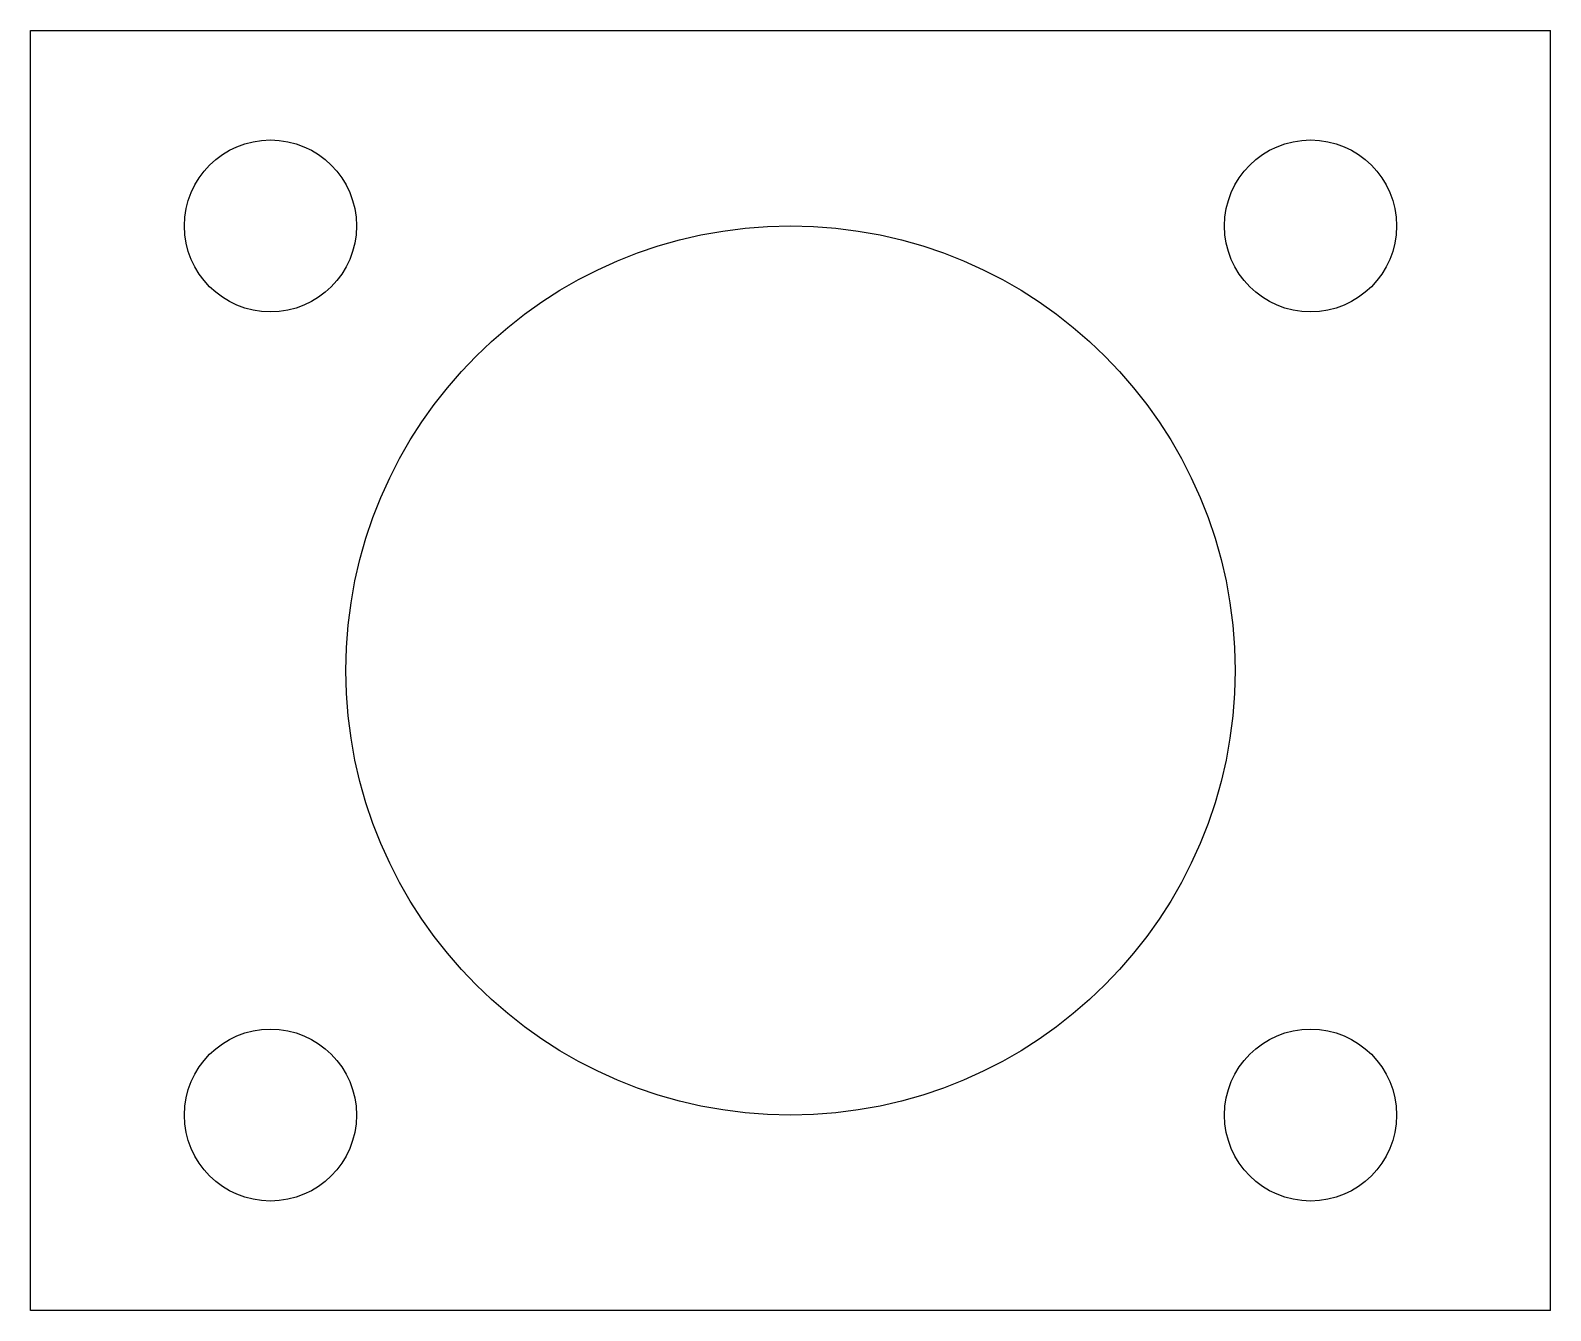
# Model space of a CAD drawing. Extents: x -50.5 to -12.5, y -32 to 0.
import ezdxf

# ---------------------------------------------------------------- set-up
doc = ezdxf.new("R2010")
doc.units = 0
doc.layers.add('VISIBLE', color=7, linetype='CONTINUOUS')

msp = doc.modelspace()

# ---------------------------------------------------------------- linework, layer by layer
at = {"layer": 'VISIBLE'}
for p, q in [((-50.5, 0), (-12.5, 0)), ((-50.5, -32), (-50.5, 0)), ((-12.5, -32), (-12.5, 0)), ((-12.5, -32), (-50.5, -32))]:
    msp.add_line(p, q, dxfattribs=at)
for centre, radius in [((-44.5, -4.8875), 2.15), ((-18.5, -4.8875), 2.15), ((-31.5, -16), 11.1125), ((-44.5, -27.1125), 2.15), ((-18.5, -27.1125), 2.15)]:
    msp.add_circle(centre, radius, dxfattribs=at)

doc.saveas('drawing.dxf')
